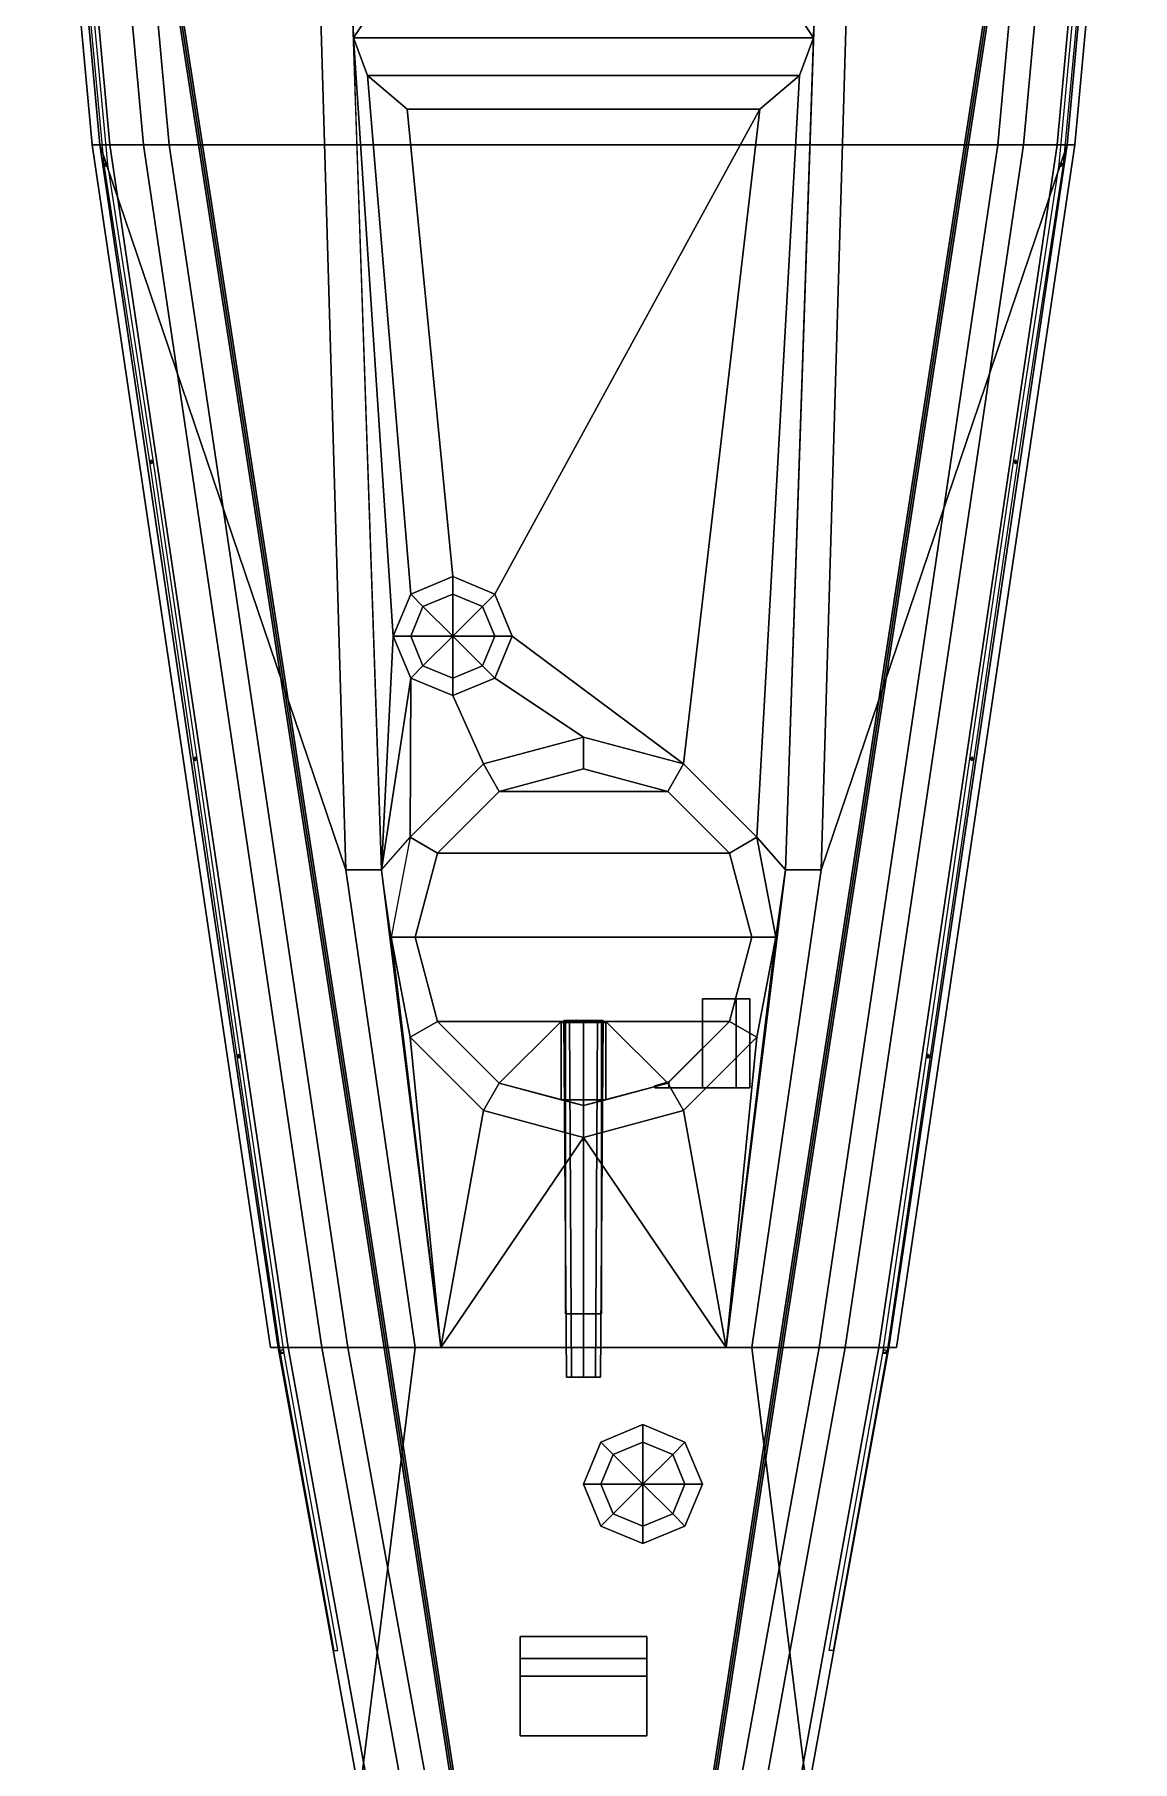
# Model space of a CAD drawing. Header units: millimetres. Extents: x -3 to 3, y -23.4 to 39.1.
# Drawn here: x -2.77 to 2.77, y -18.21 to -9.49 of the extents above; entities that cross this region are included whole.
import ezdxf

# ---------------------------------------------------------------- set-up
doc = ezdxf.new("R2010")
doc.units = ezdxf.units.MM
for name, color, linetype in [('base_43', 7, 'Continuous'), ('gun', 1, 'Continuous'), ('r2', 6, 'Continuous'), ('railing', 6, 'Continuous'), ('sleeve', 5, 'Continuous'), ('turret', 2, 'Continuous'), ('underwater', 1, 'Continuous')]:
    doc.layers.add(name, color=color, linetype=linetype)

msp = doc.modelspace()

# ---------------------------------------------------------------- linework, layer by layer
for points in [[(-2.73, -6.89), (-2.44, -10.05), (-2.44, -10.05, 1.21), (-2.73, -6.89, 1.21)], [(-1.4, -6.89, 1.21), (-2.73, -6.89, 1.21), (-2.44, -10.05, 1.21), (-1.2, -13.71, 1.21)], [(-1.25, -6.89, 1.85), (-1.4, -6.89, 1.21), (-1.2, -13.71, 1.21), (-1.02, -13.71, 1.85)], [(1.2, -13.71, 1.21), (1.4, -6.89, 1.21), (1.25, -6.89, 1.85), (1.02, -13.71, 1.85)], [(1.16, -9.51, 1.85), (1.02, -13.71, 1.85), (1.25, -6.89, 1.85), (1.21, -7.83, 1.85)], [(2.44, -10.05, 1.21), (2.73, -6.89, 1.21), (1.4, -6.89, 1.21), (1.2, -13.71, 1.21)], [(2.73, -6.89, 1.21), (2.44, -10.05, 1.21), (2.44, -10.05), (2.73, -6.89)], [(-1.21, -7.83, 1.85), (-1.16, -9.51, 1.85), (-1.16, -9.51, 3.97), (-1.21, -7.83, 3.97)], [(-1.21, -7.83, 3.97), (-1.16, -9.51, 3.97), (-0.43, -8.41, 3.97), (-0.43, -7.9, 3.97)], [(0.43, -8.41, 3.97), (1.16, -9.51, 3.97), (1.21, -7.83, 3.97), (0.43, -7.9, 3.97)], [(1.16, -9.51, 3.97), (1.16, -9.51, 1.85), (1.21, -7.83, 1.85), (1.21, -7.83, 3.97)], [(-0.43, -8.41, 3.97), (-1.16, -9.51, 3.97), (1.16, -9.51, 3.97), (0.43, -8.41, 3.97)], [(-1.02, -13.71, 1.85), (-0.96, -12.53, 1.85), (-1.16, -9.51, 1.85), (-1.1615, -9.5137, 1.85)], [(1.09, -9.7, 3.97), (1.16, -9.51, 3.97), (-1.16, -9.51, 3.97), (-1.09, -9.7, 3.97)], [(-1.16, -9.51, 3.97), (-1.16, -9.51, 1.85), (-1.09, -9.7, 1.85), (-1.09, -9.7, 3.97)], [(-0.96, -12.53, 1.85), (-0.8721, -12.3179, 1.85), (-1.09, -9.7, 1.85), (-1.16, -9.51, 1.85)], [(1.09, -9.7, 1.85), (0.8747, -13.545, 1.85), (1.02, -13.71, 1.85), (1.16, -9.51, 1.85)], [(1.09, -9.7, 1.85), (1.16, -9.51, 1.85), (1.16, -9.51, 3.97), (1.09, -9.7, 3.97)], [(-1.09, -9.7, 3.97), (-0.89, -9.87, 3.97), (0.89, -9.87, 3.97), (1.09, -9.7, 3.97)], [(-1.09, -9.7, 1.85), (-0.89, -9.87, 1.85), (-0.89, -9.87, 3.97), (-1.09, -9.7, 3.97)], [(-0.8721, -12.3179, 1.85), (-0.66, -12.23, 1.85), (-0.89, -9.87, 1.85), (-1.09, -9.7, 1.85)], [(0.89, -9.87, 1.85), (0.505, -13.1753, 1.85), (0.8747, -13.545, 1.85), (1.09, -9.7, 1.85)], [(0.89, -9.87, 3.97), (0.89, -9.87, 1.85), (1.09, -9.7, 1.85), (1.09, -9.7, 3.97)], [(-0.4479, -12.3179, 1.85), (0.89, -9.87, 1.85), (-0.89, -9.87, 1.85), (-0.66, -12.23, 1.85)], [(-0.89, -9.87, 3.97), (-0.89, -9.87, 1.85), (0.89, -9.87, 1.85), (0.89, -9.87, 3.97)], [(0.505, -13.1753, 1.85), (0.89, -9.87, 1.85), (-0.4479, -12.3179, 1.85), (-0.36, -12.53, 1.85)], [(-2.44, -10.05), (-1.54, -16.12), (-1.54, -16.12, 1.21), (-2.44, -10.05, 1.21)], [(-2.44, -10.05, 1.21), (-1.54, -16.12, 1.21), (-0.85, -16.12, 1.21), (-1.2, -13.71, 1.21)], [(0.85, -16.12, 1.21), (1.54, -16.12, 1.21), (2.44, -10.05, 1.21), (1.2, -13.71, 1.21)], [(2.44, -10.05, 1.21), (1.54, -16.12, 1.21), (1.54, -16.12), (2.44, -10.05)], [(-0.8721, -12.3179, 2.03), (-0.66, -12.23, 2.03), (-0.66, -12.23, 1.85), (-0.8721, -12.3179, 1.85)], [(-0.66, -12.3179, 2.08), (-0.66, -12.23, 2.03), (-0.8721, -12.3179, 2.03), (-0.81, -12.38, 2.08)], [(-0.66, -12.23, 2.03), (-0.4479, -12.3179, 2.03), (-0.4479, -12.3179, 1.85), (-0.66, -12.23, 1.85)], [(-0.51, -12.38, 2.08), (-0.4479, -12.3179, 2.03), (-0.66, -12.23, 2.03), (-0.66, -12.3179, 2.08)], [(-0.81, -12.38, 2.08), (-0.8721, -12.3179, 2.03), (-0.96, -12.53, 2.03), (-0.8721, -12.53, 2.08)], [(-0.96, -12.53, 2.03), (-0.8721, -12.3179, 2.03), (-0.8721, -12.3179, 1.85), (-0.96, -12.53, 1.85)], [(-0.66, -12.53, 2.1), (-0.66, -12.3179, 2.08), (-0.81, -12.38, 2.08), (-0.66, -12.53, 2.1)], [(-0.66, -12.53, 2.1), (-0.51, -12.38, 2.08), (-0.66, -12.3179, 2.08), (-0.66, -12.53, 2.1)], [(-0.4479, -12.53, 2.08), (-0.36, -12.53, 2.03), (-0.4479, -12.3179, 2.03), (-0.51, -12.38, 2.08)], [(-0.4479, -12.3179, 2.03), (-0.36, -12.53, 2.03), (-0.36, -12.53, 1.85), (-0.4479, -12.3179, 1.85)], [(-0.66, -12.53, 2.1), (-0.81, -12.38, 2.08), (-0.8721, -12.53, 2.08), (-0.66, -12.53, 2.1)], [(-0.66, -12.53, 2.1), (-0.4479, -12.53, 2.08), (-0.51, -12.38, 2.08), (-0.66, -12.53, 2.1)], [(-0.8721, -12.7421, 1.85), (-0.96, -12.53, 1.85), (-1.02, -13.71, 1.85)], [(-0.8721, -12.53, 2.08), (-0.96, -12.53, 2.03), (-0.8721, -12.7421, 2.03), (-0.81, -12.68, 2.08)], [(-0.8721, -12.7421, 2.03), (-0.96, -12.53, 2.03), (-0.96, -12.53, 1.85), (-0.8721, -12.7421, 1.85)], [(-0.66, -12.53, 2.1), (-0.8721, -12.53, 2.08), (-0.81, -12.68, 2.08), (-0.66, -12.53, 2.1)], [(-0.66, -12.53, 2.1), (-0.81, -12.68, 2.08), (-0.66, -12.7421, 2.08), (-0.66, -12.53, 2.1)], [(-0.66, -12.53, 2.1), (-0.66, -12.7421, 2.08), (-0.51, -12.68, 2.08), (-0.66, -12.53, 2.1)], [(-0.66, -12.53, 2.1), (-0.51, -12.68, 2.08), (-0.4479, -12.53, 2.08), (-0.66, -12.53, 2.1)], [(-0.51, -12.68, 2.08), (-0.4479, -12.7421, 2.03), (-0.36, -12.53, 2.03), (-0.4479, -12.53, 2.08)], [(-0.36, -12.53, 2.03), (-0.4479, -12.7421, 2.03), (-0.4479, -12.7421, 1.85), (-0.36, -12.53, 1.85)], [(0, -13.04, 1.85), (0.505, -13.1753, 1.85), (-0.36, -12.53, 1.85), (-0.4479, -12.7421, 1.85)], [(-0.81, -12.68, 2.08), (-0.8721, -12.7421, 2.03), (-0.66, -12.83, 2.03), (-0.66, -12.7421, 2.08)], [(-0.66, -12.7421, 2.08), (-0.66, -12.83, 2.03), (-0.4479, -12.7421, 2.03), (-0.51, -12.68, 2.08)], [(-0.8747, -13.545, 1.85), (-0.8721, -12.7421, 1.85), (-1.02, -13.71, 1.85)], [(-0.66, -12.83, 1.85), (-0.8721, -12.7421, 1.85), (-0.8747, -13.545, 1.85), (-0.505, -13.1753, 1.85)], [(-0.66, -12.83, 2.03), (-0.8721, -12.7421, 2.03), (-0.8721, -12.7421, 1.85), (-0.66, -12.83, 1.85)], [(-0.4479, -12.7421, 2.03), (-0.66, -12.83, 2.03), (-0.66, -12.83, 1.85), (-0.4479, -12.7421, 1.85)], [(-0.505, -13.1753, 1.85), (0, -13.04, 1.85), (-0.4479, -12.7421, 1.85), (-0.66, -12.83, 1.85)], [(-0.425, -13.3139, 2.03), (0, -13.2, 2.03), (0, -13.04, 1.85), (-0.505, -13.1753, 1.85)], [(0, -13.2, 2.03), (0.425, -13.3139, 2.03), (0.505, -13.1753, 1.85), (0, -13.04, 1.85)], [(-0.7361, -13.625, 2.03), (-0.425, -13.3139, 2.03), (-0.505, -13.1753, 1.85), (-0.8747, -13.545, 1.85)], [(0.425, -13.3139, 2.03), (0.7361, -13.625, 2.03), (0.8747, -13.545, 1.85), (0.505, -13.1753, 1.85)], [(-0.85, -14.05, 2.03), (-0.7361, -13.625, 2.03), (-0.8747, -13.545, 1.85), (-0.97, -14.05, 1.85)], [(0.7361, -13.625, 2.03), (0.85, -14.05, 2.03), (0.97, -14.05, 1.85), (0.8747, -13.545, 1.85)], [(0.8747, -13.545, 1.85), (0.97, -14.05, 1.85), (1.02, -13.71, 1.85)], [(-1.2, -13.71, 1.21), (-0.85, -16.12, 1.21), (-0.72, -16.12, 1.85), (-1.02, -13.71, 1.85)], [(-0.97, -14.05, 1.85), (-1.02, -13.71, 1.85), (-0.72, -16.12, 1.85)], [(0.72, -16.12, 1.85), (0.85, -16.12, 1.21), (1.2, -13.71, 1.21), (1.02, -13.71, 1.85)], [(1.02, -13.71, 1.85), (0.97, -14.05, 1.85), (0.72, -16.12, 1.85)], [(-0.7361, -14.475, 2.03), (-0.85, -14.05, 2.03), (-0.97, -14.05, 1.85), (-0.8747, -14.555, 1.85)], [(-0.8747, -14.555, 1.85), (-0.97, -14.05, 1.85), (-0.72, -16.12, 1.85)], [(0.97, -14.05, 1.85), (0.8747, -14.555, 1.85), (0.72, -16.12, 1.85)], [(0.85, -14.05, 2.03), (0.7361, -14.475, 2.03), (0.8747, -14.555, 1.85), (0.97, -14.05, 1.85)], [(-0.425, -14.7861, 2.03), (-0.7361, -14.475, 2.03), (-0.8747, -14.555, 1.85), (-0.505, -14.9247, 1.85)], [(-0.505, -14.9247, 1.85), (-0.8747, -14.555, 1.85), (-0.72, -16.12, 1.85)], [(0.7361, -14.475, 2.03), (0.425, -14.7861, 2.03), (0.505, -14.9247, 1.85), (0.8747, -14.555, 1.85)], [(0.8747, -14.555, 1.85), (0.505, -14.9247, 1.85), (0.72, -16.12, 1.85)], [(0, -14.9, 2.03), (-0.425, -14.7861, 2.03), (-0.505, -14.9247, 1.85), (0, -15.06, 1.85)], [(0.425, -14.7861, 2.03), (0, -14.9, 2.03), (0, -15.06, 1.85), (0.505, -14.9247, 1.85)], [(0, -15.06, 1.85), (-0.505, -14.9247, 1.85), (-0.72, -16.12, 1.85)], [(0.505, -14.9247, 1.85), (0, -15.06, 1.85), (0.72, -16.12, 1.85)], [(0, -15.06, 1.85), (-0.72, -16.12, 1.85), (0.72, -16.12, 1.85), (0, -15.06, 1.85)], [(-1.54, -16.12), (-1.13, -18.38), (-1.13, -18.38, 1.25), (-1.54, -16.12, 1.21)], [(-1.54, -16.12, 1.21), (-1.13, -18.38, 1.25), (-1.13, -18.38, 1.25), (-0.85, -16.12, 1.21)], [(-0.85, -16.12, 1.21), (-1.13, -18.38, 1.25), (1.13, -18.38, 1.25), (0.85, -16.12, 1.21)], [(-0.72, -16.12, 1.85), (-0.85, -16.12, 1.21), (0.85, -16.12, 1.21), (0.72, -16.12, 1.85)], [(0.85, -16.12, 1.21), (1.13, -18.38, 1.25), (1.13, -18.38, 1.25), (1.54, -16.12, 1.21)], [(1.54, -16.12, 1.21), (1.13, -18.38, 1.25), (1.13, -18.38), (1.54, -16.12)], [(0.0879, -16.5979, 1.39), (0.3, -16.51, 1.39), (0.3, -16.51, 1.21), (0.0879, -16.5979, 1.21)], [(0.3, -16.5979, 1.44), (0.3, -16.51, 1.39), (0.0879, -16.5979, 1.39), (0.15, -16.66, 1.44)], [(0.3, -16.51, 1.39), (0.5121, -16.5979, 1.39), (0.5121, -16.5979, 1.21), (0.3, -16.51, 1.21)], [(0.45, -16.66, 1.44), (0.5121, -16.5979, 1.39), (0.3, -16.51, 1.39), (0.3, -16.5979, 1.44)], [(0, -16.81, 1.39), (0.0879, -16.5979, 1.39), (0.0879, -16.5979, 1.21), (0, -16.81, 1.21)], [(0.15, -16.66, 1.44), (0.0879, -16.5979, 1.39), (0, -16.81, 1.39), (0.0879, -16.81, 1.44)], [(0.3, -16.81, 1.46), (0.3, -16.5979, 1.44), (0.15, -16.66, 1.44), (0.3, -16.81, 1.46)], [(0.3, -16.81, 1.46), (0.45, -16.66, 1.44), (0.3, -16.5979, 1.44), (0.3, -16.81, 1.46)], [(0.5121, -16.81, 1.44), (0.6, -16.81, 1.39), (0.5121, -16.5979, 1.39), (0.45, -16.66, 1.44)], [(0.5121, -16.5979, 1.39), (0.6, -16.81, 1.39), (0.6, -16.81, 1.21), (0.5121, -16.5979, 1.21)], [(0.3, -16.81, 1.46), (0.15, -16.66, 1.44), (0.0879, -16.81, 1.44), (0.3, -16.81, 1.46)], [(0.3, -16.81, 1.46), (0.5121, -16.81, 1.44), (0.45, -16.66, 1.44), (0.3, -16.81, 1.46)], [(0.0879, -17.0221, 1.39), (0, -16.81, 1.39), (0, -16.81, 1.21), (0.0879, -17.0221, 1.21)], [(0.0879, -16.81, 1.44), (0, -16.81, 1.39), (0.0879, -17.0221, 1.39), (0.15, -16.96, 1.44)], [(0.3, -16.81, 1.46), (0.0879, -16.81, 1.44), (0.15, -16.96, 1.44), (0.3, -16.81, 1.46)], [(0.3, -16.81, 1.46), (0.15, -16.96, 1.44), (0.3, -17.0221, 1.44), (0.3, -16.81, 1.46)], [(0.3, -16.81, 1.46), (0.45, -16.96, 1.44), (0.5121, -16.81, 1.44), (0.3, -16.81, 1.46)], [(0.3, -16.81, 1.46), (0.3, -17.0221, 1.44), (0.45, -16.96, 1.44), (0.3, -16.81, 1.46)], [(0.45, -16.96, 1.44), (0.5121, -17.0221, 1.39), (0.6, -16.81, 1.39), (0.5121, -16.81, 1.44)], [(0.6, -16.81, 1.39), (0.5121, -17.0221, 1.39), (0.5121, -17.0221, 1.21), (0.6, -16.81, 1.21)], [(0.15, -16.96, 1.44), (0.0879, -17.0221, 1.39), (0.3, -17.11, 1.39), (0.3, -17.0221, 1.44)], [(0.3, -17.0221, 1.44), (0.3, -17.11, 1.39), (0.5121, -17.0221, 1.39), (0.45, -16.96, 1.44)], [(0.3, -17.11, 1.39), (0.0879, -17.0221, 1.39), (0.0879, -17.0221, 1.21), (0.3, -17.11, 1.21)], [(0.5121, -17.0221, 1.39), (0.3, -17.11, 1.39), (0.3, -17.11, 1.21), (0.5121, -17.0221, 1.21)], [(-0.32, -17.58, 1.23), (-0.32, -18.08, 1.24), (-0.32, -18.08, 1.81), (-0.32, -17.58, 1.64)], [(0.32, -17.58, 1.64), (0.32, -17.58, 1.23), (-0.32, -17.58, 1.23), (-0.32, -17.58, 1.64)], [(-0.32, -17.58, 1.64), (-0.32, -18.08, 1.81), (-0.32, -17.78, 1.81), (-0.32, -17.69, 1.76)], [(0.32, -17.69, 1.76), (0.32, -17.58, 1.64), (-0.32, -17.58, 1.64), (-0.32, -17.69, 1.76)], [(0.32, -18.08, 1.81), (0.32, -18.08, 1.24), (0.32, -17.58, 1.23), (0.32, -17.58, 1.64)], [(0.32, -17.78, 1.81), (0.32, -18.08, 1.81), (0.32, -17.58, 1.64), (0.32, -17.69, 1.76)], [(-0.32, -17.69, 1.76), (-0.32, -17.78, 1.81), (0.32, -17.78, 1.81), (0.32, -17.69, 1.76)], [(-0.32, -17.78, 1.81), (-0.32, -18.08, 1.81), (0.32, -18.08, 1.81), (0.32, -17.78, 1.81)], [(-0.32, -18.08, 1.81), (-0.32, -18.08, 1.24), (0.32, -18.08, 1.24), (0.32, -18.08, 1.81)]]:
    msp.add_3dface(points)
at = {"layer": 'base_43'}
for points in [[(-2.77, -6.89, 0.88), (-2.48, -10.05, 0.88), (-2.48, -10.05, 0.98), (-2.77, -6.89, 0.98)], [(-2.77, -6.89, 0.98), (-2.48, -10.05, 0.98), (-2.44, -10.05, 0.98), (-2.73, -6.89, 0.98)], [(-2.73, -6.89, 0.88), (-2.44, -10.05, 0.88), (-2.48, -10.05, 0.88), (-2.77, -6.89, 0.88)], [(-2.73, -6.89), (-2.44, -10.05), (-2.44, -10.05, 0.88), (-2.73, -6.89, 0.88)], [(-1.4, -6.89, 1.21), (-2.73, -6.89, 1.21), (-2.44, -10.05, 1.21), (-1.2, -13.71, 1.21)], [(-2.73, -6.89, 0.98), (-2.44, -10.05, 0.98), (-2.44, -10.05, 1.21), (-2.73, -6.89, 1.21)], [(-1.25, -6.89, 1.85), (-1.4, -6.89, 1.21), (-1.2, -13.71, 1.21), (-1.02, -13.71, 1.85)], [(1.16, -9.51, 1.85), (1.02, -13.71, 1.85), (1.25, -6.89, 1.85), (1.21, -7.83, 1.85)], [(1.2, -13.71, 1.21), (1.4, -6.89, 1.21), (1.25, -6.89, 1.85), (1.02, -13.71, 1.85)], [(2.44, -10.05, 1.21), (2.73, -6.89, 1.21), (1.4, -6.89, 1.21), (1.2, -13.71, 1.21)], [(2.73, -6.89, 0.88), (2.44, -10.05, 0.88), (2.44, -10.05), (2.73, -6.89)], [(2.73, -6.89, 1.21), (2.44, -10.05, 1.21), (2.44, -10.05, 0.98), (2.73, -6.89, 0.98)], [(2.77, -6.89, 0.88), (2.48, -10.05, 0.88), (2.44, -10.05, 0.88), (2.73, -6.89, 0.88)], [(2.73, -6.89, 0.98), (2.44, -10.05, 0.98), (2.48, -10.05, 0.98), (2.77, -6.89, 0.98)], [(2.77, -6.89, 0.98), (2.48, -10.05, 0.98), (2.48, -10.05, 0.88), (2.77, -6.89, 0.88)], [(-1.21, -7.83, 1.85), (-1.16, -9.51, 1.85), (-1.16, -9.51, 3.97), (-1.21, -7.83, 3.97)], [(-1.21, -7.83, 3.97), (-1.16, -9.51, 3.97), (-0.43, -8.41, 3.97), (-0.43, -7.9, 3.97)], [(0.43, -8.41, 3.97), (1.16, -9.51, 3.97), (1.21, -7.83, 3.97), (0.43, -7.9, 3.97)], [(1.16, -9.51, 3.97), (1.16, -9.51, 1.85), (1.21, -7.83, 1.85), (1.21, -7.83, 3.97)], [(-0.43, -8.41, 3.97), (-1.16, -9.51, 3.97), (1.16, -9.51, 3.97), (0.43, -8.41, 3.97)], [(-0.01, -22.58, 4.27), (0, -22.58, 4.28), (-2.06, -9.22, 5.71), (-2.07, -9.22, 5.7)], [(0, -22.58, 4.26), (-0.01, -22.58, 4.27), (-2.07, -9.22, 5.7), (-2.06, -9.22, 5.69)], [(0, -22.58, 4.28), (0.01, -22.58, 4.27), (-2.05, -9.22, 5.7), (-2.06, -9.22, 5.71)], [(0.01, -22.58, 4.27), (0, -22.58, 4.26), (-2.06, -9.22, 5.69), (-2.05, -9.22, 5.7)], [(-0.01, -22.58, 4.27), (0, -22.58, 4.28), (2.06, -9.22, 5.71), (2.05, -9.22, 5.7)], [(0, -22.58, 4.26), (-0.01, -22.58, 4.27), (2.05, -9.22, 5.7), (2.06, -9.22, 5.69)], [(0, -22.58, 4.28), (0.01, -22.58, 4.27), (2.07, -9.22, 5.7), (2.06, -9.22, 5.71)], [(0.01, -22.58, 4.27), (0, -22.58, 4.26), (2.06, -9.22, 5.69), (2.07, -9.22, 5.7)], [(-1.02, -13.71, 1.85), (-0.96, -12.53, 1.85), (-1.16, -9.51, 1.85), (-1.1615, -9.5137, 1.85)], [(-1.16, -9.51, 3.97), (-1.16, -9.51, 1.85), (-1.09, -9.7, 1.85), (-1.09, -9.7, 3.97)], [(-0.96, -12.53, 1.85), (-0.8721, -12.3179, 1.85), (-1.09, -9.7, 1.85), (-1.16, -9.51, 1.85)], [(1.09, -9.7, 3.97), (1.16, -9.51, 3.97), (-1.16, -9.51, 3.97), (-1.09, -9.7, 3.97)], [(1.09, -9.7, 1.85), (0.8747, -13.545, 1.85), (1.02, -13.71, 1.85), (1.16, -9.51, 1.85)], [(1.09, -9.7, 1.85), (1.16, -9.51, 1.85), (1.16, -9.51, 3.97), (1.09, -9.7, 3.97)], [(-1.09, -9.7, 1.85), (-0.89, -9.87, 1.85), (-0.89, -9.87, 3.97), (-1.09, -9.7, 3.97)], [(-0.8721, -12.3179, 1.85), (-0.66, -12.23, 1.85), (-0.89, -9.87, 1.85), (-1.09, -9.7, 1.85)], [(-1.09, -9.7, 3.97), (-0.89, -9.87, 3.97), (0.89, -9.87, 3.97), (1.09, -9.7, 3.97)], [(0.89, -9.87, 1.85), (0.505, -13.1753, 1.85), (0.8747, -13.545, 1.85), (1.09, -9.7, 1.85)], [(0.89, -9.87, 3.97), (0.89, -9.87, 1.85), (1.09, -9.7, 1.85), (1.09, -9.7, 3.97)], [(-0.89, -9.87, 3.97), (-0.89, -9.87, 1.85), (0.89, -9.87, 1.85), (0.89, -9.87, 3.97)], [(-0.4479, -12.3179, 1.85), (0.89, -9.87, 1.85), (-0.89, -9.87, 1.85), (-0.66, -12.23, 1.85)], [(0.505, -13.1753, 1.85), (0.89, -9.87, 1.85), (-0.4479, -12.3179, 1.85), (-0.36, -12.53, 1.85)], [(-2.48, -10.05, 0.88), (-1.58, -16.12, 0.88), (-1.58, -16.12, 0.98), (-2.48, -10.05, 0.98)], [(-2.48, -10.05, 0.98), (-1.58, -16.12, 0.98), (-1.54, -16.12, 0.98), (-2.44, -10.05, 0.98)], [(-2.44, -10.05, 0.88), (-1.54, -16.12, 0.88), (-1.58, -16.12, 0.88), (-2.48, -10.05, 0.88)], [(-2.44, -10.05), (-1.54, -16.12), (-1.54, -16.12, 0.88), (-2.44, -10.05, 0.88)], [(-2.44, -10.05, 1.21), (-1.54, -16.12, 1.21), (-0.85, -16.12, 1.21), (-1.2, -13.71, 1.21)], [(-2.44, -10.05, 0.98), (-1.54, -16.12, 0.98), (-1.54, -16.12, 1.21), (-2.44, -10.05, 1.21)], [(0.85, -16.12, 1.21), (1.54, -16.12, 1.21), (2.44, -10.05, 1.21), (1.2, -13.71, 1.21)], [(2.44, -10.05, 0.88), (1.54, -16.12, 0.88), (1.54, -16.12), (2.44, -10.05)], [(2.44, -10.05, 1.21), (1.54, -16.12, 1.21), (1.54, -16.12, 0.98), (2.44, -10.05, 0.98)], [(2.48, -10.05, 0.88), (1.58, -16.12, 0.88), (1.54, -16.12, 0.88), (2.44, -10.05, 0.88)], [(2.44, -10.05, 0.98), (1.54, -16.12, 0.98), (1.58, -16.12, 0.98), (2.48, -10.05, 0.98)], [(2.48, -10.05, 0.98), (1.58, -16.12, 0.98), (1.58, -16.12, 0.88), (2.48, -10.05, 0.88)], [(-0.8721, -12.3179, 2.03), (-0.66, -12.23, 2.03), (-0.66, -12.23, 1.85), (-0.8721, -12.3179, 1.85)], [(-0.66, -12.3179, 2.08), (-0.66, -12.23, 2.03), (-0.8721, -12.3179, 2.03), (-0.81, -12.38, 2.08)], [(-0.66, -12.23, 2.03), (-0.4479, -12.3179, 2.03), (-0.4479, -12.3179, 1.85), (-0.66, -12.23, 1.85)], [(-0.51, -12.38, 2.08), (-0.4479, -12.3179, 2.03), (-0.66, -12.23, 2.03), (-0.66, -12.3179, 2.08)], [(-0.96, -12.53, 2.03), (-0.8721, -12.3179, 2.03), (-0.8721, -12.3179, 1.85), (-0.96, -12.53, 1.85)], [(-0.81, -12.38, 2.08), (-0.8721, -12.3179, 2.03), (-0.96, -12.53, 2.03), (-0.8721, -12.53, 2.08)], [(-0.66, -12.53, 2.1), (-0.66, -12.3179, 2.08), (-0.81, -12.38, 2.08), (-0.66, -12.53, 2.1)], [(-0.66, -12.53, 2.1), (-0.51, -12.38, 2.08), (-0.66, -12.3179, 2.08), (-0.66, -12.53, 2.1)], [(-0.4479, -12.53, 2.08), (-0.36, -12.53, 2.03), (-0.4479, -12.3179, 2.03), (-0.51, -12.38, 2.08)], [(-0.4479, -12.3179, 2.03), (-0.36, -12.53, 2.03), (-0.36, -12.53, 1.85), (-0.4479, -12.3179, 1.85)], [(-0.66, -12.53, 2.1), (-0.81, -12.38, 2.08), (-0.8721, -12.53, 2.08), (-0.66, -12.53, 2.1)], [(-0.66, -12.53, 2.1), (-0.4479, -12.53, 2.08), (-0.51, -12.38, 2.08), (-0.66, -12.53, 2.1)], [(-0.8721, -12.7421, 1.85), (-0.96, -12.53, 1.85), (-1.02, -13.71, 1.85)], [(-0.8721, -12.7421, 2.03), (-0.96, -12.53, 2.03), (-0.96, -12.53, 1.85), (-0.8721, -12.7421, 1.85)], [(-0.8721, -12.53, 2.08), (-0.96, -12.53, 2.03), (-0.8721, -12.7421, 2.03), (-0.81, -12.68, 2.08)], [(-0.66, -12.53, 2.1), (-0.8721, -12.53, 2.08), (-0.81, -12.68, 2.08), (-0.66, -12.53, 2.1)], [(-0.66, -12.53, 2.1), (-0.81, -12.68, 2.08), (-0.66, -12.7421, 2.08), (-0.66, -12.53, 2.1)], [(-0.66, -12.53, 2.1), (-0.51, -12.68, 2.08), (-0.4479, -12.53, 2.08), (-0.66, -12.53, 2.1)], [(-0.66, -12.53, 2.1), (-0.66, -12.7421, 2.08), (-0.51, -12.68, 2.08), (-0.66, -12.53, 2.1)], [(-0.51, -12.68, 2.08), (-0.4479, -12.7421, 2.03), (-0.36, -12.53, 2.03), (-0.4479, -12.53, 2.08)], [(-0.36, -12.53, 2.03), (-0.4479, -12.7421, 2.03), (-0.4479, -12.7421, 1.85), (-0.36, -12.53, 1.85)], [(0, -13.04, 1.85), (0.505, -13.1753, 1.85), (-0.36, -12.53, 1.85), (-0.4479, -12.7421, 1.85)], [(-0.81, -12.68, 2.08), (-0.8721, -12.7421, 2.03), (-0.66, -12.83, 2.03), (-0.66, -12.7421, 2.08)], [(-0.66, -12.7421, 2.08), (-0.66, -12.83, 2.03), (-0.4479, -12.7421, 2.03), (-0.51, -12.68, 2.08)], [(-0.8747, -13.545, 1.85), (-0.8721, -12.7421, 1.85), (-1.02, -13.71, 1.85)], [(-0.66, -12.83, 1.85), (-0.8721, -12.7421, 1.85), (-0.8747, -13.545, 1.85), (-0.505, -13.1753, 1.85)], [(-0.66, -12.83, 2.03), (-0.8721, -12.7421, 2.03), (-0.8721, -12.7421, 1.85), (-0.66, -12.83, 1.85)], [(-0.4479, -12.7421, 2.03), (-0.66, -12.83, 2.03), (-0.66, -12.83, 1.85), (-0.4479, -12.7421, 1.85)], [(-0.505, -13.1753, 1.85), (0, -13.04, 1.85), (-0.4479, -12.7421, 1.85), (-0.66, -12.83, 1.85)], [(-0.425, -13.3139, 2.03), (0, -13.2, 2.03), (0, -13.04, 1.85), (-0.505, -13.1753, 1.85)], [(0, -13.2, 2.03), (0.425, -13.3139, 2.03), (0.505, -13.1753, 1.85), (0, -13.04, 1.85)], [(-0.7361, -13.625, 2.03), (-0.425, -13.3139, 2.03), (-0.505, -13.1753, 1.85), (-0.8747, -13.545, 1.85)], [(0.425, -13.3139, 2.03), (0.7361, -13.625, 2.03), (0.8747, -13.545, 1.85), (0.505, -13.1753, 1.85)], [(-0.85, -14.05, 2.03), (-0.7361, -13.625, 2.03), (-0.8747, -13.545, 1.85), (-0.97, -14.05, 1.85)], [(0.7361, -13.625, 2.03), (0.85, -14.05, 2.03), (0.97, -14.05, 1.85), (0.8747, -13.545, 1.85)], [(0.8747, -13.545, 1.85), (0.97, -14.05, 1.85), (1.02, -13.71, 1.85)], [(-1.2, -13.71, 1.21), (-0.85, -16.12, 1.21), (-0.72, -16.12, 1.85), (-1.02, -13.71, 1.85)], [(-0.97, -14.05, 1.85), (-1.02, -13.71, 1.85), (-0.72, -16.12, 1.85)], [(1.02, -13.71, 1.85), (0.97, -14.05, 1.85), (0.72, -16.12, 1.85)], [(0.72, -16.12, 1.85), (0.85, -16.12, 1.21), (1.2, -13.71, 1.21), (1.02, -13.71, 1.85)], [(-0.7361, -14.475, 2.03), (-0.85, -14.05, 2.03), (-0.97, -14.05, 1.85), (-0.8747, -14.555, 1.85)], [(-0.8747, -14.555, 1.85), (-0.97, -14.05, 1.85), (-0.72, -16.12, 1.85)], [(0.97, -14.05, 1.85), (0.8747, -14.555, 1.85), (0.72, -16.12, 1.85)], [(0.85, -14.05, 2.03), (0.7361, -14.475, 2.03), (0.8747, -14.555, 1.85), (0.97, -14.05, 1.85)], [(-0.425, -14.7861, 2.03), (-0.7361, -14.475, 2.03), (-0.8747, -14.555, 1.85), (-0.505, -14.9247, 1.85)], [(-0.505, -14.9247, 1.85), (-0.8747, -14.555, 1.85), (-0.72, -16.12, 1.85)], [(0.7361, -14.475, 2.03), (0.425, -14.7861, 2.03), (0.505, -14.9247, 1.85), (0.8747, -14.555, 1.85)], [(0.8747, -14.555, 1.85), (0.505, -14.9247, 1.85), (0.72, -16.12, 1.85)], [(0, -14.9, 2.03), (-0.425, -14.7861, 2.03), (-0.505, -14.9247, 1.85), (0, -15.06, 1.85)], [(0.425, -14.7861, 2.03), (0, -14.9, 2.03), (0, -15.06, 1.85), (0.505, -14.9247, 1.85)], [(0, -15.06, 1.85), (-0.505, -14.9247, 1.85), (-0.72, -16.12, 1.85)], [(0.505, -14.9247, 1.85), (0, -15.06, 1.85), (0.72, -16.12, 1.85)], [(0, -15.06, 1.85), (-0.72, -16.12, 1.85), (0.72, -16.12, 1.85), (0, -15.06, 1.85)], [(-1.58, -16.12, 0.88), (-1.54, -16.12, 0.88), (-1.54, -16.12, 0.98), (-1.58, -16.12, 0.98)], [(-1.54, -16.12), (-1.13, -18.38), (-1.13, -18.38, 1.25), (-1.54, -16.12, 1.21)], [(-1.54, -16.12, 1.21), (-1.13, -18.38, 1.25), (-1.13, -18.38, 1.25), (-0.85, -16.12, 1.21)], [(-0.85, -16.12, 1.21), (-1.13, -18.38, 1.25), (1.13, -18.38, 1.25), (0.85, -16.12, 1.21)], [(-0.72, -16.12, 1.85), (-0.85, -16.12, 1.21), (0.85, -16.12, 1.21), (0.72, -16.12, 1.85)], [(0.85, -16.12, 1.21), (1.13, -18.38, 1.25), (1.13, -18.38, 1.25), (1.54, -16.12, 1.21)], [(1.54, -16.12, 1.21), (1.13, -18.38, 1.25), (1.13, -18.38), (1.54, -16.12)], [(1.58, -16.12, 0.98), (1.54, -16.12, 0.98), (1.54, -16.12, 0.88), (1.58, -16.12, 0.88)], [(0.3, -16.5979, 1.44), (0.3, -16.51, 1.39), (0.0879, -16.5979, 1.39), (0.15, -16.66, 1.44)], [(0.0879, -16.5979, 1.39), (0.3, -16.51, 1.39), (0.3, -16.51, 1.21), (0.0879, -16.5979, 1.21)], [(0.45, -16.66, 1.44), (0.5121, -16.5979, 1.39), (0.3, -16.51, 1.39), (0.3, -16.5979, 1.44)], [(0.3, -16.51, 1.39), (0.5121, -16.5979, 1.39), (0.5121, -16.5979, 1.21), (0.3, -16.51, 1.21)], [(0.15, -16.66, 1.44), (0.0879, -16.5979, 1.39), (0, -16.81, 1.39), (0.0879, -16.81, 1.44)], [(0, -16.81, 1.39), (0.0879, -16.5979, 1.39), (0.0879, -16.5979, 1.21), (0, -16.81, 1.21)], [(0.3, -16.81, 1.46), (0.3, -16.5979, 1.44), (0.15, -16.66, 1.44), (0.3, -16.81, 1.46)], [(0.3, -16.81, 1.46), (0.45, -16.66, 1.44), (0.3, -16.5979, 1.44), (0.3, -16.81, 1.46)], [(0.5121, -16.81, 1.44), (0.6, -16.81, 1.39), (0.5121, -16.5979, 1.39), (0.45, -16.66, 1.44)], [(0.5121, -16.5979, 1.39), (0.6, -16.81, 1.39), (0.6, -16.81, 1.21), (0.5121, -16.5979, 1.21)], [(0.3, -16.81, 1.46), (0.15, -16.66, 1.44), (0.0879, -16.81, 1.44), (0.3, -16.81, 1.46)], [(0.3, -16.81, 1.46), (0.5121, -16.81, 1.44), (0.45, -16.66, 1.44), (0.3, -16.81, 1.46)], [(0.0879, -16.81, 1.44), (0, -16.81, 1.39), (0.0879, -17.0221, 1.39), (0.15, -16.96, 1.44)], [(0.0879, -17.0221, 1.39), (0, -16.81, 1.39), (0, -16.81, 1.21), (0.0879, -17.0221, 1.21)], [(0.3, -16.81, 1.46), (0.0879, -16.81, 1.44), (0.15, -16.96, 1.44), (0.3, -16.81, 1.46)], [(0.3, -16.81, 1.46), (0.15, -16.96, 1.44), (0.3, -17.0221, 1.44), (0.3, -16.81, 1.46)], [(0.3, -16.81, 1.46), (0.3, -17.0221, 1.44), (0.45, -16.96, 1.44), (0.3, -16.81, 1.46)], [(0.3, -16.81, 1.46), (0.45, -16.96, 1.44), (0.5121, -16.81, 1.44), (0.3, -16.81, 1.46)], [(0.45, -16.96, 1.44), (0.5121, -17.0221, 1.39), (0.6, -16.81, 1.39), (0.5121, -16.81, 1.44)], [(0.6, -16.81, 1.39), (0.5121, -17.0221, 1.39), (0.5121, -17.0221, 1.21), (0.6, -16.81, 1.21)], [(0.15, -16.96, 1.44), (0.0879, -17.0221, 1.39), (0.3, -17.11, 1.39), (0.3, -17.0221, 1.44)], [(0.3, -17.0221, 1.44), (0.3, -17.11, 1.39), (0.5121, -17.0221, 1.39), (0.45, -16.96, 1.44)], [(0.3, -17.11, 1.39), (0.0879, -17.0221, 1.39), (0.0879, -17.0221, 1.21), (0.3, -17.11, 1.21)], [(0.5121, -17.0221, 1.39), (0.3, -17.11, 1.39), (0.3, -17.11, 1.21), (0.5121, -17.0221, 1.21)], [(0.32, -17.69, 1.76), (0.32, -17.58, 1.64), (-0.32, -17.58, 1.64), (-0.32, -17.69, 1.76)], [(-0.32, -17.58, 1.64), (-0.32, -18.08, 1.81), (-0.32, -17.78, 1.81), (-0.32, -17.69, 1.76)], [(0.32, -17.58, 1.64), (0.32, -17.58, 1.23), (-0.32, -17.58, 1.23), (-0.32, -17.58, 1.64)], [(-0.32, -17.58, 1.23), (-0.32, -18.08, 1.24), (-0.32, -18.08, 1.81), (-0.32, -17.58, 1.64)], [(0.32, -17.78, 1.81), (0.32, -18.08, 1.81), (0.32, -17.58, 1.64), (0.32, -17.69, 1.76)], [(0.32, -18.08, 1.81), (0.32, -18.08, 1.24), (0.32, -17.58, 1.23), (0.32, -17.58, 1.64)], [(-0.32, -17.69, 1.76), (-0.32, -17.78, 1.81), (0.32, -17.78, 1.81), (0.32, -17.69, 1.76)], [(-0.32, -17.78, 1.81), (-0.32, -18.08, 1.81), (0.32, -18.08, 1.81), (0.32, -17.78, 1.81)], [(-0.32, -18.08, 1.81), (-0.32, -18.08, 1.24), (0.32, -18.08, 1.24), (0.32, -18.08, 1.81)]]:
    msp.add_3dface(points, dxfattribs=at)
at = {"layer": 'gun'}
for points in [[(-0.0707, -14.47, 2.8107), (-0.1, -14.47, 2.74), (-0.085, -16.27, 2.74), (-0.0601, -16.27, 2.8001)], [(-0.1, -14.47, 2.74), (-0.0707, -14.47, 2.6693), (-0.0601, -16.27, 2.6799), (-0.085, -16.27, 2.74)], [(0, -14.47, 2.84), (-0.0707, -14.47, 2.8107), (-0.0601, -16.27, 2.8001), (0, -16.27, 2.825)], [(-0.0707, -14.47, 2.6693), (0, -14.47, 2.64), (0, -16.27, 2.655), (-0.0601, -16.27, 2.6799)], [(0.0707, -14.47, 2.8107), (0, -14.47, 2.84), (0, -16.27, 2.825), (0.0601, -16.27, 2.8001)], [(0, -14.47, 2.64), (0.0707, -14.47, 2.6693), (0.0601, -16.27, 2.6799), (0, -16.27, 2.655)], [(0.1, -14.47, 2.74), (0.0707, -14.47, 2.8107), (0.0601, -16.27, 2.8001), (0.085, -16.27, 2.74)], [(0.0707, -14.47, 2.6693), (0.1, -14.47, 2.74), (0.085, -16.27, 2.74), (0.0601, -16.27, 2.6799)], [(0, -16.27, 2.655), (-0.0601, -16.27, 2.8001), (-0.085, -16.27, 2.74), (-0.0601, -16.27, 2.6799)], [(0.0601, -16.27, 2.6799), (0, -16.27, 2.825), (-0.0601, -16.27, 2.8001), (0, -16.27, 2.655)], [(0.085, -16.27, 2.74), (0.0601, -16.27, 2.8001), (0, -16.27, 2.825), (0.0601, -16.27, 2.6799)]]:
    msp.add_3dface(points, dxfattribs=at)
at = {"layer": 'r2'}
for points in [[(2.42, -10.15, 1.73), (2.4, -10.15, 1.73), (2.54, -8.65, 1.73), (2.56, -8.65, 1.73)], [(2.42, -10.15, 2.21), (2.4, -10.15, 2.21), (2.54, -8.65, 2.21), (2.56, -8.65, 2.21)], [(2.19, -11.65, 1.73), (2.17, -11.65, 1.73), (2.4, -10.15, 1.73), (2.42, -10.15, 1.73)], [(2.19, -11.65, 2.21), (2.17, -11.65, 2.21), (2.4, -10.15, 2.21), (2.42, -10.15, 2.21)], [(2.4, -10.15, 1.21), (2.41, -10.14, 1.21), (2.41, -10.14, 2.21), (2.4, -10.15, 2.21)], [(2.41, -10.16, 1.21), (2.4, -10.15, 1.21), (2.4, -10.15, 2.21), (2.41, -10.16, 2.21)], [(2.41, -10.14, 1.21), (2.42, -10.15, 1.21), (2.42, -10.15, 2.21), (2.41, -10.14, 2.21)], [(2.42, -10.15, 1.21), (2.41, -10.16, 1.21), (2.41, -10.16, 2.21), (2.42, -10.15, 2.21)], [(1.97, -13.15, 1.73), (1.95, -13.15, 1.73), (2.17, -11.65, 1.73), (2.19, -11.65, 1.73)], [(1.97, -13.15, 2.21), (1.95, -13.15, 2.21), (2.17, -11.65, 2.21), (2.19, -11.65, 2.21)], [(2.17, -11.65, 1.21), (2.18, -11.64, 1.21), (2.18, -11.64, 2.21), (2.17, -11.65, 2.21)], [(2.18, -11.66, 1.21), (2.17, -11.65, 1.21), (2.17, -11.65, 2.21), (2.18, -11.66, 2.21)], [(2.18, -11.64, 1.21), (2.19, -11.65, 1.21), (2.19, -11.65, 2.21), (2.18, -11.64, 2.21)], [(2.19, -11.65, 1.21), (2.18, -11.66, 1.21), (2.18, -11.66, 2.21), (2.19, -11.65, 2.21)], [(1.75, -14.65, 1.73), (1.73, -14.65, 1.73), (1.95, -13.15, 1.73), (1.97, -13.15, 1.73)], [(1.75, -14.65, 2.21), (1.73, -14.65, 2.21), (1.95, -13.15, 2.21), (1.97, -13.15, 2.21)], [(1.95, -13.15, 1.21), (1.96, -13.14, 1.21), (1.96, -13.14, 2.21), (1.95, -13.15, 2.21)], [(1.96, -13.16, 1.21), (1.95, -13.15, 1.21), (1.95, -13.15, 2.21), (1.96, -13.16, 2.21)], [(1.96, -13.14, 1.21), (1.97, -13.15, 1.21), (1.97, -13.15, 2.21), (1.96, -13.14, 2.21)], [(1.97, -13.15, 1.21), (1.96, -13.16, 1.21), (1.96, -13.16, 2.21), (1.97, -13.15, 2.21)], [(1.73, -14.65, 1.21), (1.74, -14.64, 1.21), (1.74, -14.64, 2.21), (1.73, -14.65, 2.21)], [(1.74, -14.64, 1.21), (1.75, -14.65, 1.21), (1.75, -14.65, 2.21), (1.74, -14.64, 2.21)], [(1.53, -16.15, 1.73), (1.51, -16.15, 1.73), (1.73, -14.65, 1.73), (1.75, -14.65, 1.73)], [(1.53, -16.15, 2.21), (1.51, -16.15, 2.21), (1.73, -14.65, 2.21), (1.75, -14.65, 2.21)], [(1.74, -14.66, 1.21), (1.73, -14.65, 1.21), (1.73, -14.65, 2.21), (1.74, -14.66, 2.21)], [(1.75, -14.65, 1.21), (1.74, -14.66, 1.21), (1.74, -14.66, 2.21), (1.75, -14.65, 2.21)], [(1.26, -17.65, 1.23), (1.24, -17.65, 1.23), (1.51, -16.15, 2.21), (1.53, -16.15, 2.21)], [(1.26, -17.65, 1.23), (1.24, -17.65, 1.23), (1.51, -16.15, 1.73), (1.53, -16.15, 1.73)], [(1.51, -16.14, 1.21), (1.52, -16.13, 1.21), (1.52, -16.13, 2.21), (1.51, -16.14, 2.21)], [(1.52, -16.15, 1.21), (1.51, -16.14, 1.21), (1.51, -16.14, 2.21), (1.52, -16.15, 2.21)], [(1.52, -16.13, 1.21), (1.53, -16.14, 1.21), (1.53, -16.14, 2.21), (1.52, -16.13, 2.21)], [(1.53, -16.14, 1.21), (1.52, -16.15, 1.21), (1.52, -16.15, 2.21), (1.53, -16.14, 2.21)]]:
    msp.add_3dface(points, dxfattribs=at)
at = {"layer": 'railing'}
for points in [[(-2.42, -10.15, 2.21), (-2.4, -10.15, 2.21), (-2.54, -8.65, 2.21), (-2.56, -8.65, 2.21)], [(-2.42, -10.15, 1.73), (-2.4, -10.15, 1.73), (-2.54, -8.65, 1.73), (-2.56, -8.65, 1.73)], [(-2.41, -10.14, 1.21), (-2.42, -10.15, 1.21), (-2.42, -10.15, 2.21), (-2.41, -10.14, 2.21)], [(-2.42, -10.15, 1.21), (-2.41, -10.16, 1.21), (-2.41, -10.16, 2.21), (-2.42, -10.15, 2.21)], [(-2.19, -11.65, 2.21), (-2.17, -11.65, 2.21), (-2.4, -10.15, 2.21), (-2.42, -10.15, 2.21)], [(-2.19, -11.65, 1.73), (-2.17, -11.65, 1.73), (-2.4, -10.15, 1.73), (-2.42, -10.15, 1.73)], [(-2.4, -10.15, 1.21), (-2.41, -10.14, 1.21), (-2.41, -10.14, 2.21), (-2.4, -10.15, 2.21)], [(-2.41, -10.16, 1.21), (-2.4, -10.15, 1.21), (-2.4, -10.15, 2.21), (-2.41, -10.16, 2.21)], [(-2.18, -11.64, 1.21), (-2.19, -11.65, 1.21), (-2.19, -11.65, 2.21), (-2.18, -11.64, 2.21)], [(-2.19, -11.65, 1.21), (-2.18, -11.66, 1.21), (-2.18, -11.66, 2.21), (-2.19, -11.65, 2.21)], [(-1.97, -13.15, 2.21), (-1.95, -13.15, 2.21), (-2.17, -11.65, 2.21), (-2.19, -11.65, 2.21)], [(-1.97, -13.15, 1.73), (-1.95, -13.15, 1.73), (-2.17, -11.65, 1.73), (-2.19, -11.65, 1.73)], [(-2.17, -11.65, 1.21), (-2.18, -11.64, 1.21), (-2.18, -11.64, 2.21), (-2.17, -11.65, 2.21)], [(-2.18, -11.66, 1.21), (-2.17, -11.65, 1.21), (-2.17, -11.65, 2.21), (-2.18, -11.66, 2.21)], [(-1.96, -13.14, 1.21), (-1.97, -13.15, 1.21), (-1.97, -13.15, 2.21), (-1.96, -13.14, 2.21)], [(-1.97, -13.15, 1.21), (-1.96, -13.16, 1.21), (-1.96, -13.16, 2.21), (-1.97, -13.15, 2.21)], [(-1.75, -14.65, 2.21), (-1.73, -14.65, 2.21), (-1.95, -13.15, 2.21), (-1.97, -13.15, 2.21)], [(-1.75, -14.65, 1.73), (-1.73, -14.65, 1.73), (-1.95, -13.15, 1.73), (-1.97, -13.15, 1.73)], [(-1.95, -13.15, 1.21), (-1.96, -13.14, 1.21), (-1.96, -13.14, 2.21), (-1.95, -13.15, 2.21)], [(-1.96, -13.16, 1.21), (-1.95, -13.15, 1.21), (-1.95, -13.15, 2.21), (-1.96, -13.16, 2.21)], [(-1.74, -14.64, 1.21), (-1.75, -14.65, 1.21), (-1.75, -14.65, 2.21), (-1.74, -14.64, 2.21)], [(-1.73, -14.65, 1.21), (-1.74, -14.64, 1.21), (-1.74, -14.64, 2.21), (-1.73, -14.65, 2.21)], [(-1.75, -14.65, 1.21), (-1.74, -14.66, 1.21), (-1.74, -14.66, 2.21), (-1.75, -14.65, 2.21)], [(-1.53, -16.15, 2.21), (-1.51, -16.15, 2.21), (-1.73, -14.65, 2.21), (-1.75, -14.65, 2.21)], [(-1.53, -16.15, 1.73), (-1.51, -16.15, 1.73), (-1.73, -14.65, 1.73), (-1.75, -14.65, 1.73)], [(-1.74, -14.66, 1.21), (-1.73, -14.65, 1.21), (-1.73, -14.65, 2.21), (-1.74, -14.66, 2.21)], [(-1.52, -16.13, 1.21), (-1.53, -16.14, 1.21), (-1.53, -16.14, 2.21), (-1.52, -16.13, 2.21)], [(-1.53, -16.14, 1.21), (-1.52, -16.15, 1.21), (-1.52, -16.15, 2.21), (-1.53, -16.14, 2.21)], [(-1.26, -17.65, 1.23), (-1.24, -17.65, 1.23), (-1.51, -16.15, 2.21), (-1.53, -16.15, 2.21)], [(-1.26, -17.65, 1.23), (-1.24, -17.65, 1.23), (-1.51, -16.15, 1.73), (-1.53, -16.15, 1.73)], [(-1.51, -16.14, 1.21), (-1.52, -16.13, 1.21), (-1.52, -16.13, 2.21), (-1.51, -16.14, 2.21)], [(-1.52, -16.15, 1.21), (-1.51, -16.14, 1.21), (-1.51, -16.14, 2.21), (-1.52, -16.15, 2.21)]]:
    msp.add_3dface(points, dxfattribs=at)
at = {"layer": 'sleeve'}
for points in [[(-0.09, -14.47, 2.69), (-0.09, -14.47, 2.48), (-0.09, -15.95, 2.48), (-0.09, -15.95, 2.69)], [(-0.09, -15.95, 2.48), (-0.09, -14.47, 2.48), (0.09, -14.47, 2.48), (0.09, -15.95, 2.48)], [(0.09, -15.95, 2.69), (0.09, -14.47, 2.69), (-0.09, -14.47, 2.69), (-0.09, -15.95, 2.69)], [(0.09, -15.95, 2.48), (0.09, -14.47, 2.48), (0.09, -14.47, 2.69), (0.09, -15.95, 2.69)], [(-0.09, -15.95, 2.69), (-0.09, -15.95, 2.48), (0.09, -15.95, 2.48), (0.09, -15.95, 2.69)]]:
    msp.add_3dface(points, dxfattribs=at)
at = {"layer": 'turret'}
for points in [[(0, -13.2, 2.03), (-0.425, -13.3139, 2.03), (-0.425, -13.3139, 3.21), (0, -13.2, 3.21)], [(0.425, -13.3139, 3.21), (0, -13.2, 3.21), (0, -13.2, 3.21), (-0.425, -13.3139, 3.21)], [(0.425, -13.3139, 2.03), (0, -13.2, 2.03), (0, -13.2, 3.21), (0.425, -13.3139, 3.21)], [(-0.425, -13.3139, 2.03), (-0.7361, -13.625, 2.03), (-0.7361, -13.625, 3.21), (-0.425, -13.3139, 3.21)], [(0.7361, -13.625, 3.21), (0.425, -13.3139, 3.21), (-0.425, -13.3139, 3.21), (-0.7361, -13.625, 3.21)], [(0.7361, -13.625, 2.03), (0.425, -13.3139, 2.03), (0.425, -13.3139, 3.21), (0.7361, -13.625, 3.21)], [(-0.7361, -13.625, 2.03), (-0.85, -14.05, 2.03), (-0.85, -14.05, 3.21), (-0.7361, -13.625, 3.21)], [(0.85, -14.05, 3.21), (0.7361, -13.625, 3.21), (-0.7361, -13.625, 3.21), (-0.85, -14.05, 3.21)], [(0.85, -14.05, 2.03), (0.7361, -13.625, 2.03), (0.7361, -13.625, 3.21), (0.85, -14.05, 3.21)], [(-0.85, -14.05, 2.03), (-0.7361, -14.475, 2.03), (-0.7361, -14.475, 3.21), (-0.85, -14.05, 3.21)], [(0.7361, -14.475, 3.21), (0.85, -14.05, 3.21), (-0.85, -14.05, 3.21), (-0.7361, -14.475, 3.21)], [(0.7361, -14.475, 2.03), (0.85, -14.05, 2.03), (0.85, -14.05, 3.21), (0.7361, -14.475, 3.21)], [(0.7697, -14.36, 2.8997), (0.84, -14.36, 2.73), (0.7697, -14.36, 2.5603), (0.6, -14.36, 2.97)], [(0.7697, -14.81, 2.5603), (0.6, -14.81, 2.49), (0.6, -14.36, 2.49), (0.7697, -14.36, 2.5603)], [(0.6, -14.81, 2.97), (0.7697, -14.81, 2.8997), (0.7697, -14.36, 2.8997), (0.6, -14.36, 2.97)], [(0.84, -14.81, 2.73), (0.7697, -14.81, 2.5603), (0.7697, -14.36, 2.5603), (0.84, -14.36, 2.73)], [(0.7697, -14.81, 2.8997), (0.84, -14.81, 2.73), (0.84, -14.36, 2.73), (0.7697, -14.36, 2.8997)], [(-0.425, -14.7861, 2.96), (-0.112, -14.475, 3.21), (-0.7361, -14.475, 3.21)], [(-0.7361, -14.475, 2.03), (-0.425, -14.7861, 2.03), (-0.425, -14.7861, 2.96), (-0.7361, -14.475, 3.21)], [(-0.425, -14.7861, 2.96), (-0.112, -14.87, 2.9), (-0.112, -14.475, 3.21)], [(-0.112, -14.87, 2.9), (-0.112, -14.87, 2.43), (-0.112, -14.48, 2.43), (-0.112, -14.475, 3.21)], [(-0.112, -14.48, 2.43), (0.112, -14.48, 2.43), (0.112, -14.475, 3.21), (-0.112, -14.475, 3.21)], [(-0.112, -14.87, 2.43), (0.112, -14.87, 2.43), (0.112, -14.48, 2.43), (-0.112, -14.48, 2.43)], [(0.112, -14.87, 2.9), (0.425, -14.7861, 2.96), (0.112, -14.475, 3.21)], [(0.425, -14.7861, 2.96), (0.7361, -14.475, 3.21), (0.112, -14.475, 3.21)], [(0.112, -14.87, 2.43), (0.112, -14.87, 2.9), (0.112, -14.475, 3.21), (0.112, -14.48, 2.43)], [(0.425, -14.7861, 2.03), (0.7361, -14.475, 2.03), (0.7361, -14.475, 3.21), (0.425, -14.7861, 2.96)], [(0.4303, -14.81, 2.8997), (0.6, -14.81, 2.97), (0.6, -14.61, 2.97), (0.4303, -14.78, 2.8997)], [(0.6, -14.81, 2.49), (0.4303, -14.81, 2.5603), (0.4303, -14.78, 2.5603), (0.6, -14.61, 2.49)], [(-0.425, -14.7861, 2.03), (0, -14.9, 2.03), (-0.112, -14.87, 2.43), (-0.425, -14.7861, 2.43)], [(-0.425, -14.7861, 2.43), (-0.112, -14.87, 2.43), (-0.112, -14.87, 2.9), (-0.425, -14.7861, 2.96)], [(0, -14.9, 2.03), (0.425, -14.7861, 2.03), (0.425, -14.7861, 2.43), (0.112, -14.87, 2.43)], [(0.112, -14.87, 2.43), (0.425, -14.7861, 2.43), (0.425, -14.7861, 2.96), (0.112, -14.87, 2.9)], [(0.4303, -14.81, 2.5603), (0.36, -14.81, 2.73), (0.36, -14.8, 2.73), (0.4303, -14.78, 2.5603)], [(0.36, -14.81, 2.73), (0.4303, -14.81, 2.8997), (0.4303, -14.78, 2.8997), (0.36, -14.8, 2.73)], [(0.36, -14.81, 2.73), (0.4303, -14.81, 2.5603), (0.6, -14.81, 2.49), (0.4303, -14.81, 2.8997)], [(0.4303, -14.81, 2.8997), (0.6, -14.81, 2.49), (0.7697, -14.81, 2.5603), (0.6, -14.81, 2.97)], [(0.6, -14.81, 2.97), (0.7697, -14.81, 2.5603), (0.84, -14.81, 2.73), (0.7697, -14.81, 2.8997)], [(0, -14.9, 2.03), (0, -14.9, 2.03), (0.112, -14.87, 2.43), (-0.112, -14.87, 2.43)]]:
    msp.add_3dface(points, dxfattribs=at)
at = {"layer": 'underwater'}
for points in [[(-2.73, -6.89, -0.48), (-2.68, -6.89, -0.66), (-2.39, -10.05, -0.66), (-2.44, -10.05, -0.48)], [(-2.73, -6.89), (-2.73, -6.89, -0.48), (-2.44, -10.05, -0.48), (-2.44, -10.05)], [(-2.68, -6.89, -0.66), (-2.51, -6.89, -0.84), (-2.22, -10.05, -0.84), (-2.39, -10.05, -0.66)], [(-2.51, -6.89, -0.84), (-2.38, -6.89, -0.89), (-2.09, -10.05, -0.89), (-2.22, -10.05, -0.84)], [(-2.38, -6.89, -0.89), (2.38, -6.89, -0.89), (2.09, -10.05, -0.89), (-2.09, -10.05, -0.89)], [(2.38, -6.89, -0.89), (2.51, -6.89, -0.84), (2.22, -10.05, -0.84), (2.09, -10.05, -0.89)], [(2.51, -6.89, -0.84), (2.68, -6.89, -0.66), (2.39, -10.05, -0.66), (2.22, -10.05, -0.84)], [(2.68, -6.89, -0.66), (2.73, -6.89, -0.48), (2.44, -10.05, -0.48), (2.39, -10.05, -0.66)], [(2.73, -6.89, -0.48), (2.73, -6.89), (2.44, -10.05), (2.44, -10.05, -0.48)], [(-2.44, -10.05), (-2.44, -10.05, -0.48), (-1.54, -16.12, -0.48), (-1.54, -16.12)], [(-2.44, -10.05, -0.48), (-2.39, -10.05, -0.66), (-1.49, -16.12, -0.66), (-1.54, -16.12, -0.48)], [(-2.39, -10.05, -0.66), (-2.22, -10.05, -0.84), (-1.32, -16.12, -0.84), (-1.49, -16.12, -0.66)], [(-2.22, -10.05, -0.84), (-2.09, -10.05, -0.89), (-1.19, -16.12, -0.89), (-1.32, -16.12, -0.84)], [(-2.09, -10.05, -0.89), (2.09, -10.05, -0.89), (1.19, -16.12, -0.89), (-1.19, -16.12, -0.89)], [(2.09, -10.05, -0.89), (2.22, -10.05, -0.84), (1.32, -16.12, -0.84), (1.19, -16.12, -0.89)], [(2.22, -10.05, -0.84), (2.39, -10.05, -0.66), (1.49, -16.12, -0.66), (1.32, -16.12, -0.84)], [(2.39, -10.05, -0.66), (2.44, -10.05, -0.48), (1.54, -16.12, -0.48), (1.49, -16.12, -0.66)], [(2.44, -10.05, -0.48), (2.44, -10.05), (1.54, -16.12), (1.54, -16.12, -0.48)], [(-1.54, -16.12), (-1.54, -16.12, -0.48), (-1.13, -18.38, -0.48), (-1.13, -18.38)], [(-1.54, -16.12, -0.48), (-1.49, -16.12, -0.66), (-1.08, -18.38, -0.66), (-1.13, -18.38, -0.48)], [(-1.49, -16.12, -0.66), (-1.32, -16.12, -0.84), (-0.91, -18.38, -0.84), (-1.08, -18.38, -0.66)], [(-1.32, -16.12, -0.84), (-1.19, -16.12, -0.89), (-0.78, -18.38, -0.89), (-0.91, -18.38, -0.84)], [(-1.19, -16.12, -0.89), (1.19, -16.12, -0.89), (0.78, -18.38, -0.89), (-0.78, -18.38, -0.89)], [(1.19, -16.12, -0.89), (1.32, -16.12, -0.84), (0.91, -18.38, -0.84), (0.78, -18.38, -0.89)], [(1.32, -16.12, -0.84), (1.49, -16.12, -0.66), (1.08, -18.38, -0.66), (0.91, -18.38, -0.84)], [(1.49, -16.12, -0.66), (1.54, -16.12, -0.48), (1.13, -18.38, -0.48), (1.08, -18.38, -0.66)], [(1.54, -16.12, -0.48), (1.54, -16.12), (1.13, -18.38), (1.13, -18.38, -0.48)]]:
    msp.add_3dface(points, dxfattribs=at)

doc.saveas('drawing.dxf')
